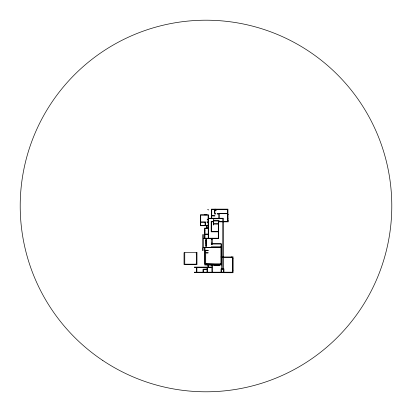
<?xml version="1.0" encoding="UTF-8"?>
<svg xmlns="http://www.w3.org/2000/svg" width="412" height="412" viewBox="0 0 412 412"><rect width="100%" height="100%" fill="white"/><g stroke="black" fill="none" stroke-linecap="round" stroke-linejoin="round"><path stroke-width="0.62" d="M208.585 209.734L208.328 209.991L207.648 209.317M211.371 212.422L211.371 213.334M211.371 214.425L211.371 215.337M228.5 214.611L227.589 214.652M211.371 216.429L211.371 217.34M208.091 218.252L223.216 218.252L223.216 268.918M208.91 218.437L210.733 218.437M222.851 218.618L213.375 218.844M227.589 218.664L227.954 218.664M227.589 218.937L227.954 218.937M208.091 219.586L207.087 219.802L208.091 219.802M213.375 220.394L219.205 220.621L219.205 221.486L227.589 221.486L227.589 213.699L219.205 213.699L219.205 218.618M227.589 220.394L227.954 220.394M208.091 221.898L206.994 221.898L206.994 222.264L208.091 222.264M208.091 225.359L205.449 225.359L205.629 221.898L200.711 221.898L200.711 215.146L208.091 215.146L208.091 227.913M208.271 225.725L206.994 225.725L206.994 227.913M206.633 227.913L208.457 227.913M211.186 227.913L211.552 227.913M218.293 227.913L218.659 227.913M204.625 230.282L204.991 230.282M204.625 232.105L204.991 232.105M204.625 238.208L203.44 238.208L203.44 234.562L202.714 234.562L202.714 250.599L203.08 250.599L203.08 247.684L204.63 247.684L204.625 264.998L219.024 265.364L219.024 264.633M211.279 239.12L212.283 239.12M205.809 240.031L206.211 240.031M205.809 242.22L206.211 242.22M205.809 243.132L206.175 243.132L206.175 245.681L205.809 245.681M211.279 243.132L212.283 243.132M212.283 243.677L221.393 243.677L221.393 272.198L223.582 272.198L223.582 269.283L221.393 269.283M205.809 244.043L206.541 244.043M212.283 244.043L221.028 244.043L221.028 264.633L205.722 264.633L205.722 253.061L208.029 253.061M221.393 246.773L211.279 246.773L211.279 247.318M221.028 247.318L203.44 247.318L203.44 238.574L218.659 238.574L218.659 221.852L228.32 221.852L228.32 220.58L227.954 220.58L227.954 209.142L211.371 209.142L211.371 218.252M221.028 247.684L204.991 247.684L204.991 263.814L221.028 263.814M204.991 250.238L208.271 250.238M208.271 250.599L205.722 250.599L205.722 252.695L208.271 252.695M221.028 256.8L221.393 256.8M221.393 256.98L222.851 256.98M223.216 256.98L231.235 256.98M221.393 257.346L232.512 257.346L232.512 272.198L223.943 272.198L223.943 268.918L221.028 268.918L221.028 272.559M221.028 257.443L221.393 257.443M232.512 258.618L233.058 258.618M221.028 263.907L221.393 263.907M219.024 264.998L221.393 264.998M207.36 272.198L207.36 269.005L203.044 269.191L203.044 272.198M232.512 270.921L233.058 270.921M212.283 272.198L221.028 272.198M205.722 263.814L221.028 264.633M208.055 265.338L208.091 266.693M204.625 247.318L204.63 247.684M232.785 258.618L232.785 270.921M232.682 258.993L232.682 270.55M231.235 257.346L231.235 256.8L233.058 256.8L233.058 272.744L221.393 272.559M231.235 272.744L194.33 272.559L194.33 272.198L196.519 272.198L196.519 267.46L194.33 267.46L194.33 267.094L208.091 267.094L208.091 264.998M227.774 214.652L227.774 218.664M227.774 218.937L227.774 220.394M222.851 218.252L222.851 221.486M222.851 221.852L222.851 268.918M221.213 246.773L221.213 256.8M221.213 257.443L221.213 263.907M219.297 264.998L219.297 265.488L214.013 265.488L214.013 264.998M218.844 218.252L218.844 214.06L217.201 214.06L217.201 213.334L227.589 213.334L227.589 209.507L216.053 209.507L216.053 210.599L214.925 210.599L214.925 213.334L215.651 213.334L215.651 214.06L214.652 214.06L214.652 209.507L211.737 209.507L211.737 215.667L214.868 215.481L214.868 216.068L211.737 215.883L211.737 218.252M215.837 209.142L215.837 210.347L214.925 210.347L214.925 209.142M212.283 238.208L212.283 244.404L211.279 244.404L211.279 238.574M212.283 264.998L212.283 272.559M211.917 244.404L211.644 244.404M211.917 264.998L211.917 267.094L208.457 267.094L208.457 264.998M211.737 264.633L211.737 264.998M210.733 218.252L210.733 218.618M210.187 264.633L210.187 264.998M208.91 218.252L208.91 218.618M208.457 218.252L208.457 214.786L200.345 214.786L200.345 225.725L206.633 225.725L206.633 228.094L204.625 228.094L204.625 238.574M207.262 267.64L207.262 269.005M207.102 267.64L207.102 269.005M206.994 272.198L206.994 269.407L203.26 269.407L203.26 272.198M206.633 214.786L204.445 214.786M206.541 238.574L206.541 247.318M206.149 240.206L206.149 242.045M206.088 240.031L206.088 242.22M205.809 238.574L205.809 247.318M196.246 252.695L196.246 254.153L196.606 254.153L196.606 263.083L196.246 263.083L196.246 264.18L184.761 264.18L184.761 252.695M211.917 267.46L211.917 272.198L196.885 272.198L196.885 267.46L211.917 267.46M213.375 218.618L208.457 218.618L208.457 238.208L218.293 238.208L218.293 231.832L211.186 231.832L211.186 221.445L213.375 221.445L213.375 218.618M218.293 220.987L213.74 220.987L213.648 223.721L218.293 223.721L218.293 220.987M213.375 221.805L211.552 221.805L211.552 231.467L218.293 231.467L218.293 224.087L213.591 224.087L213.375 225.086L213.375 221.805M205.083 222.264L200.711 222.264L200.711 225.359L205.083 225.359L205.083 222.264M208.235 228.459L204.991 228.459L204.991 234.062L208.235 234.062L208.235 228.459M208.235 234.279L204.991 234.279L204.991 238.208L208.235 238.208L208.235 234.279M196.972 252.695L184.035 252.695L184.035 264.545L196.972 264.54L196.972 252.695M102.84 360.521A185.791 185.791 0 0 0 391.4 218.077A185.791 185.791 0 0 0 123.76 39.398A185.791 185.791 0 0 0 102.84 360.521"/></g></svg>
